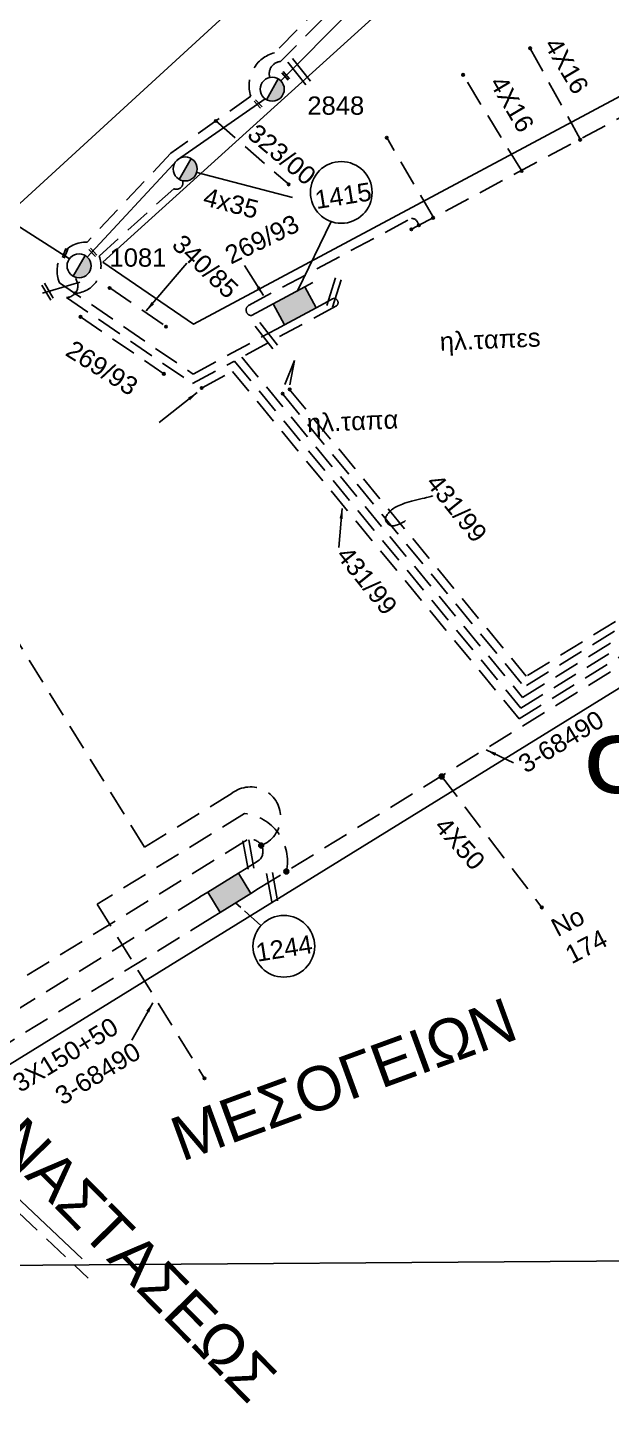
# Model space of a CAD drawing. Header units: millimetres. Extents: x 771 to 3391, y 686 to 1835.
# Drawn here: x 1488.3 to 1545.8, y 739.3 to 874.5 of the extents above; entities that cross this region are included whole.
import ezdxf

# ---------------------------------------------------------------- set-up
doc = ezdxf.new("R2010")
doc.units = ezdxf.units.MM
doc.linetypes.add('DASHED', pattern=[19.05, 12.7, -6.35])
for name, color, linetype in [('Link Box 4 Διευθύνσεων', 7, 'Continuous'), ('Άγνωστα', 7, 'Continuous'), ('Γυμνά εναέρια ΧΤ (3Φ)   4x35CU', 7, 'Continuous'), ('Εναέρια παροχή ΧΤ 4x16', 7, 'SYN_LINE'), ('Επιγραφές - Σχήματα', 7, 'Continuous'), ('Καλώδια ΧΤ   3x150+50CU', 7, 'DASHED'), ('Καλώδια ΧΤ   3x150AL+50CU', 7, 'DASHED'), ('Μηχανική τομή', 7, 'Continuous'), ('Στύλος ΦΜ', 7, 'Continuous'), ('Στύλος ΦΜ @ 1', 7, 'Continuous'), ('Συνδέσεις', 7, 'Continuous'), ('Συνεστραμμένα ΧΤ   3x70+54.6+25 AL', 7, 'SYN_LINE'), ('Τομή', 7, 'Continuous'), ('Υπόβαθρο ΔΕΗ', 7, 'Continuous'), ('Υπόγεια καλώδια Παροχών ΧΤ   4x16AL', 7, 'DASHED'), ('Υπόγεια καλώδια Παροχών ΧΤ   4x50AL', 7, 'DASHED')]:
    doc.layers.add(name, color=color, linetype=linetype)
doc.styles.add('arial', font='arial.ttf')
doc.styles.get("Standard").update_dxf_attribs({"font": 'arial.ttf'})
doc.linetypes.add('SYN_LINE', pattern='A,0.5,-0.0001,["/\\/\\/\\/",Standard,S=0.1,R=0,X=0,Y=-0.05],-0.25', length=0.7501)
doc.dimstyles.new('ISO-25', dxfattribs={"dimtxt": 2.5, "dimasz": 2.5, "dimexe": 1.25, "dimexo": 0.625, "dimtad": 1, "dimtxsty": 'Standard', "dimcen": 2.5, "dimadec": 0, "dimazin": 0, "dimtfac": 1, "dimtmove": 0, "dimatfit": 3, "dimfxl": 1, "dimarcsym": 0})

# ---------------------------------------------------------------- blocks, each defined once
blk = doc.blocks.new('LINK BOX 4 ΑΝΑΧΩΡΗΣΕΩΝ')
at = {"layer": 'Link Box 4 Διευθύνσεων', "ltscale": 40}
blk.add_hatch(color=256, dxfattribs=at).paths.add_polyline_path([(-3.54, 0), (-3.54, -4.67), (3.54, -4.67), (3.54, 0)])
for p, q in [((-3.54, 0), (-5.33, 0)), ((5.33, 0), (3.54, 0)), ((-3.54, -4.67), (-5.33, -4.67)), ((5.33, -4.67), (3.54, -4.67))]:
    blk.add_line(p, q, dxfattribs=at)
blk.add_lwpolyline([(-3.54, -4.67), (-3.54, 0), (3.54, 0), (3.54, -4.67)], close=True, dxfattribs=at)
blk = doc.blocks.new('ΥΠΑΡΧΩΝ ΤΣΙΜΕΝΤΕΝΙΟΣ ΣΤΥΛΟΣ')
at = {"layer": 'Στύλος ΦΜ'}
blk.add_hatch(color=7, dxfattribs=at).paths.add_polyline_path([(-1.29, -2.28, 0.574793), (2.62, 0, 0.268822), (1.3, 2.27)])
at = {"layer": 'Στύλος ΦΜ', "color": 7}
blk.add_line((-1.29, -2.28), (1.3, 2.27), dxfattribs=at)
blk.add_circle((0, 0), 2.62, dxfattribs=at)
at = {"layer": 'Στύλος ΦΜ', "flags": 4}
for tag, p in [('ΑΡΙΘΜΟΣ', (-4.68, 8.05)), ('ΤΥΠΟΣ', (-4.91, 3.03))]:
    blk.add_attdef(tag, p, '', height=4, dxfattribs=at)
blk = doc.blocks.new('ΜΗΧΑΝΙΚΗ ΤΟΜΗ')
at = {"layer": 'Μηχανική τομή', "ltscale": 40}
for p, q in [((-1.89, 0.78), (1.89, 0.78)), ((1.89, 0), (-1.89, 0))]:
    blk.add_line(p, q, dxfattribs=at)
blk = doc.blocks.new('_ΣΥΝΔΕΣΗ')
at = {"layer": 'Συνδέσεις', "linetype": 'SYN_LINE', "ltscale": 40}
blk.add_hatch(color=256, dxfattribs=at).paths.add_polyline_path([(0.5, -0.01, 1), (-0.5, -0.01, 1)])
at = {"layer": 'Συνδέσεις'}
blk.add_circle((0, -0.01), 0.5, dxfattribs=at)
blk = doc.blocks.new('ΤΟΜΗ')
at = {"layer": 'Τομή', "ltscale": 40}
for p, q in [((-5.68, 0), (5.68, 0)), ((5.68, -2.33), (-5.68, -2.33))]:
    blk.add_line(p, q, dxfattribs=at)
blk = doc.blocks.new('τομή_')
at = {"layer": 'Επιγραφές - Σχήματα'}
for p, q in [((-1.29, -0.22), (0.13, 0.75)), ((-1.08, -0.46), (0.34, 0.51)), ((-0.66, 0.62), (-0.29, -0.37))]:
    blk.add_line(p, q, dxfattribs=at)

msp = doc.modelspace()

# ---------------------------------------------------------------- linework, layer by layer
at = {"layer": 'Άγνωστα', "color": 133, "linetype": 'DASHED', "ltscale": 0.2}
msp.add_lwpolyline([(1506.85993, 865.32058), (1514.09012, 859.02698)], dxfattribs=at)
at = {"layer": 'Άγνωστα', "color": 62, "linetype": 'DASHED', "ltscale": 0.2}
msp.add_lwpolyline([(1528.26839, 855.83496), (1523.66186, 863.68204)], dxfattribs=at)
at = {"layer": 'Άγνωστα'}
msp.add_lwpolyline([(1525.50797, 826.04255), (1525.40166, 825.95733), (1525.2809, 825.87778), (1525.14992, 825.80455), (1525.0129, 825.73831), (1524.87405, 825.67972), (1524.73757, 825.62943), (1524.60765, 825.58812), (1524.48851, 825.55645), (1524.38329, 825.53488), (1524.29106, 825.52312), (1524.20981, 825.52071), (1524.13757, 825.52715), (1524.07233, 825.54198), (1524.01211, 825.56471), (1523.95493, 825.59487), (1523.89878, 825.63198), (1523.84228, 825.67552), (1523.78642, 825.72486), (1523.73279, 825.77931), (1523.68298, 825.8382), (1523.63857, 825.90086), (1523.60115, 825.96661), (1523.57231, 826.03476), (1523.55363, 826.10466), (1523.54633, 826.17571), (1523.55009, 826.24781), (1523.56422, 826.32093), (1523.58803, 826.39504), (1523.62081, 826.47012), (1523.66188, 826.54616), (1523.71055, 826.62314), (1523.76611, 826.70103), (1523.82807, 826.77975), (1523.89668, 826.85898), (1523.97237, 826.93833), (1524.05558, 827.01742), (1524.14676, 827.09586), (1524.24633, 827.17326), (1524.35475, 827.24924), (1524.47244, 827.32342), (1524.59996, 827.39553), (1524.73837, 827.46586), (1524.88881, 827.53481), (1525.05244, 827.60279), (1525.23044, 827.6702), (1525.42395, 827.73746), (1525.63415, 827.80498), (1525.86219, 827.87315), (1526.10782, 827.94211), (1526.36516, 828.01091), (1526.62695, 828.0783), (1526.88588, 828.14305), (1527.13467, 828.20391), (1527.36605, 828.25967), (1527.57272, 828.30907), (1527.74741, 828.35089), (1527.88485, 828.38427), (1527.98793, 828.40988), (1528.06155, 828.42879), (1528.1106, 828.44205), (1528.14, 828.45072), (1528.15464, 828.45585), (1528.15943, 828.45852), (1528.15927, 828.45977), (1528.15825, 828.46049), (1528.15721, 828.46091), (1528.15617, 828.46108), (1528.15516, 828.46105), (1528.1542, 828.46088), (1528.15332, 828.46062), (1528.15253, 828.46031), (1528.15187, 828.46002), (1528.15135, 828.45979), (1528.15096, 828.45961), (1528.15068, 828.45948), (1528.15049, 828.4594), (1528.15038, 828.45935), (1528.15032, 828.45932), (1528.1503, 828.45931), (1528.1503, 828.45931)], dxfattribs=at)
at = {"layer": 'Γυμνά εναέρια ΧΤ (3Φ)   4x35CU', "color": 2, "linetype": 'SYN_LINE', "ltscale": 8}
msp.add_lwpolyline([(1504.98025, 860.26764), (1514.39616, 857.79994)], dxfattribs=at)
at = {"layer": 'Καλώδια ΧΤ   3x150+50CU', "color": 2, "linetype": 'DASHED', "ltscale": 0.2}
for points in [[(1493.02014, 848.37669, 0.514765539), (1495.38695, 852.02009), (1502.72741, 858.66244, 0.642185521), (1503.6014, 859.45003)], [(1492.83311, 850.05495, -0.706118592), (1492.19137, 847.97415), (1504.57855, 839.50723), (1508.6878, 841.72361), (1536.85419, 807.61548), (1571.88104, 829.17094), (1584.53319, 818.51136), (1586.77496, 819.74274), (1592.57016, 814.85493, 0.596362535), (1602.1581, 810.36224)]]:
    msp.add_lwpolyline(points, format="xyb", dxfattribs=at)
at = {"layer": 'Καλώδια ΧΤ   3x150+50CU', "color": 173, "linetype": 'DASHED', "ltscale": 0.2}
msp.add_lwpolyline([(1517.50673, 847.38917), (1518.33882, 847.83797, -0.864725201), (1518.7186, 847.13386), (1509.4056, 842.11077), (1537.02778, 808.66165), (1571.95425, 830.15534), (1584.62899, 819.47673), (1586.87104, 820.70826), (1593.36047, 815.23491, 0.612207691), (1601.46378, 810.94341)], format="xyb", dxfattribs=at)
at = {"layer": 'Καλώδια ΧΤ   3x150+50CU', "linetype": 'DASHED', "ltscale": 0.2}
for points in [[(1493.56154, 846.06858), (1501.74798, 840.47297)], [(1514.60458, 841.76367), (1513.50845, 839.04815)], [(1514.60458, 841.76367), (1514.14786, 839.39044)], [(1514.08694, 838.95466), (1537.39043, 810.73526)], [(1513.48385, 838.42859), (1537.19623, 809.70465)], [(1572.11771, 832.10978), (1537.39043, 810.73526)], [(1572.02782, 831.13944), (1537.20138, 809.70781)]]:
    msp.add_lwpolyline(points, dxfattribs=at)
at = {"layer": 'Καλώδια ΧΤ   3x150+50CU', "color": 85, "linetype": 'DASHED', "ltscale": 0.2}
msp.add_lwpolyline([(1505.51152, 839.10149), (1508.4893, 840.7076), (1536.6806, 806.5693), (1571.80783, 828.18653), (1584.43739, 817.54599), (1586.67888, 818.77722), (1591.80075, 814.45731, 0.588389048), (1602.78699, 809.83582)], format="xyb", dxfattribs=at)
at = {"layer": 'Καλώδια ΧΤ   3x150+50CU', "color": 1, "linetype": 'DASHED', "ltscale": 0.2}
for points in [[(1511.06391, 789.8655), (1577.15439, 830.53745, 0.562564378), (1577.50461, 830.38528)], [(1513.79401, 791.54559, 0.444556445), (1509.68487, 797.25117), (1495.21004, 788.34153), (1505.75232, 771.21426)]]:
    msp.add_lwpolyline(points, format="xyb", dxfattribs=at)
at = {"layer": 'Καλώδια ΧΤ   3x150+50CU', "color": 30, "linetype": 'DASHED', "ltscale": 0.2}
for points in [[(1511.32487, 794.11294, 1.15539876), (1508.45528, 799.24878), (1499.83835, 793.94483), (1479.88947, 826.3083), (1373.6748, 748.51829)], [(1509.83567, 791.85019), (1511.12148, 792.64593, 0.785078966), (1509.94805, 794.65872), (1473.37166, 772.14499), (1471.38864, 770.92439), (1446.14355, 753.65912)]]:
    msp.add_lwpolyline(points, format="xyb", dxfattribs=at)
at = {"layer": 'Καλώδια ΧΤ   3x150+50CU', "color": 173, "linetype": 'DASHED', "ltscale": 0.2}
msp.add_lwpolyline([(1505.30474, 789.04619), (1474.60124, 770.14738), (1474.14477, 767.1257), (1451.59792, 751.70577)], dxfattribs=at)
at = {"layer": 'Καλώδια ΧΤ   3x150+50CU', "color": 85, "linetype": 'DASHED', "ltscale": 0.2}
msp.add_lwpolyline([(1506.53298, 787.06149), (1476.36076, 768.4897), (1494.31973, 751.57017)], dxfattribs=at)
at = {"layer": 'Καλώδια ΧΤ   3x150AL+50CU', "color": 133, "linetype": 'DASHED', "ltscale": 0.2}
msp.add_lwpolyline([(1622.08065, 926.25643), (1618.20832, 920.9899), (1601.09268, 931.76495), (1592.56868, 939.47709), (1588.13445, 934.57607), (1586.20655, 936.16608), (1583.63522, 933.8393, 0.590204024), (1577.93337, 932.71786), (1560.37022, 917.24208), (1540.59584, 899.12818), (1525.61862, 885.09476), (1512.61524, 872.01975, 0.432616603), (1510.29344, 867.77406), (1502.42497, 862.15148), (1494.21023, 853.40387, 0.562470654), (1491.50123, 849.4149), (1504.62768, 840.44268), (1512.817, 844.8597)], format="xyb", dxfattribs=at)
at = {"layer": 'Καλώδια ΧΤ   3x150AL+50CU', "color": 151, "linetype": 'DASHED', "ltscale": 0.2}
msp.add_lwpolyline([(1623.06561, 925.51852), (1618.60344, 919.56246), (1618.60344, 919.56246), (1600.56126, 930.9208), (1593.17089, 937.60728), (1588.46363, 932.40449), (1585.79723, 934.44219), (1583.55924, 932.41705, 0.558161575), (1578.65766, 931.94395), (1561.08044, 916.45578), (1541.67801, 898.68259), (1525.52985, 883.55202), (1513.20552, 871.15979, 0.480178176), (1512.16907, 869.59231)], format="xyb", dxfattribs=at)
at = {"layer": 'Καλώδια ΧΤ   3x150AL+50CU', "color": 62, "linetype": 'DASHED', "ltscale": 0.2}
for points in [[(1526.09715, 854.6744), (1547.71396, 866.22893, 0.89972424), (1550.52099, 867.08188)], [(1511.70901, 846.91396), (1510.36611, 846.18964, -0.717825438), (1510.07084, 847.18637), (1526.10436, 855.75654, -0.396730483), (1526.78715, 855.04321)]]:
    msp.add_lwpolyline(points, format="xyb", dxfattribs=at)
at = {"layer": 'Καλώδια ΧΤ   3x150AL+50CU', "linetype": 'DASHED', "ltscale": 0.2}
msp.add_lwpolyline([(1496.42618, 848.90382), (1501.97385, 845.10759)], dxfattribs=at)
at = {"layer": 'Συνεστραμμένα ΧΤ   3x70+54.6+25 AL', "color": 30, "linetype": 'SYN_LINE', "ltscale": 20}
msp.add_lwpolyline([(1588.86902, 945.40614), (1580.34537, 931.61519), (1561.70897, 915.19372), (1542.21727, 897.33876), (1526.58287, 882.68957), (1513.24155, 869.27476)], dxfattribs=at)
at = {"layer": 'Συνεστραμμένα ΧΤ   3x70+54.6+25 AL', "color": 151, "ltscale": 20}
msp.add_lwpolyline([(1461.79194, 871.36642), (1492.46797, 851.78077)], dxfattribs=at)
at = {"layer": 'Συνεστραμμένα ΧΤ   3x70+54.6+25 AL', "color": 151, "linetype": 'SYN_LINE', "ltscale": 8}
msp.add_lwpolyline([(1511.71881, 867.48679), (1503.10544, 861.51312), (1494.22461, 851.93399)], dxfattribs=at)
at = {"layer": 'Υπόβαθρο ΔΕΗ'}
for points in [[(887.18759, 748.25165), (2875.29445, 763.38266), (2895.53155, 1762.67838)], [(1472.39621, 866.93691), (1560.79673, 952.12336), (1577.27315, 939.42125), (1487.19945, 856.84038), (1472.39621, 866.93691)], [(1495.75881, 851.43859), (1585.76656, 932.88624), (1619.24987, 907.29786), (1618.26229, 906.07647), (1504.65455, 845.3513), (1495.75881, 851.43859)], [(1518.21717, 855.42287), (1514.88981, 848.62956)], [(1490.84354, 848.69601), (1493.4867, 849.47837)], [(1587.55016, 753.16465), (1616.92825, 786.37157), (1570.25218, 824.21065), (1478.63768, 767.69913), (1478.63768, 767.69913), (1478.63768, 767.69913), (1493.71979, 753.48995)], [(1508.79845, 788.4635), (1509.32245, 787.99258)], [(1509.68316, 787.66842), (1511.2906, 786.22385)]]:
    msp.add_lwpolyline(points, dxfattribs=at)
for centre in [(1519.19497, 858.2945), (1513.54689, 784.19616)]:
    msp.add_circle(centre, 3.03354, dxfattribs=at)
at = {"layer": 'Υπόγεια καλώδια Παροχών ΧΤ   4x16AL', "color": 62, "linetype": 'DASHED', "ltscale": 0.2}
for points in [[(1542.68279, 863.53969), (1537.73777, 872.50922)], [(1536.90555, 860.45167), (1531.15099, 869.86094)]]:
    msp.add_lwpolyline(points, dxfattribs=at)
at = {"layer": 'Υπόγεια καλώδια Παροχών ΧΤ   4x50AL', "color": 1, "linetype": 'DASHED', "ltscale": 0.2}
msp.add_lwpolyline([(1529.03517, 800.92498), (1538.91449, 788.01788)], dxfattribs=at)

# ---------------------------------------------------------------- block references
at = {"layer": 'Link Box 4 Διευθύνσεων'}
for p, xscale, yscale, zscale, rotation in [((1514.05388, 848.17869), 0.4999999999999999, 0.4999999999999999, 0.4999999999999999, 28.34082713993143), ((1507.5702, 790.44819), 0.5, 0.5, 0.5, 31.75162476330278)]:
    msp.add_blockref('LINK BOX 4 ΑΝΑΧΩΡΗΣΕΩΝ', p, dxfattribs=dict(at, xscale=xscale, yscale=yscale, zscale=zscale, rotation=rotation))
at = {"layer": 'Επιγραφές - Σχήματα', "rotation": 86.15407450427979}
msp.add_blockref('τομή_', (1490.49662, 849.01417), dxfattribs=at)
at = {"layer": 'Μηχανική τομή'}
for p, xscale, yscale, zscale, rotation in [((1513.65662, 869.69211), 0.2500000000001928, 0.2500000000001928, 0.2500000000001928, 312.6268794242704), ((1510.94016, 866.91454), 0.2500000000001928, 0.2500000000001928, 0.2500000000001928, 312.6268794242704), ((1492.1345, 852.27007), 0.249999999999919, 0.249999999999919, 0.249999999999919, 68.45138536945211), ((1494.70373, 852.33615), 0.2500000000001928, 0.2500000000001928, 0.2500000000001928, 312.6268794242704)]:
    msp.add_blockref('ΜΗΧΑΝΙΚΗ ΤΟΜΗ', p, dxfattribs=dict(at, xscale=xscale, yscale=yscale, zscale=zscale, rotation=rotation))
at = {"layer": 'Στύλος ΦΜ @ 1', "ltscale": 40}
ref = msp.add_blockref('ΥΠΑΡΧΩΝ ΤΣΙΜΕΝΤΕΝΙΟΣ ΣΤΥΛΟΣ', (1512.41103, 868.43966), dxfattribs=dict(at, xscale=0.4499999999998181, yscale=0.4499999999998181, zscale=0.4499999999998181))
ref.add_attrib('ΤΥΠΟΣ', '2848', (1515.85815, 865.93094), dxfattribs={"layer": 'Στύλος ΦΜ', "height": 1.8, "flags": 4})
at = {"layer": 'Στύλος ΦΜ @ 1', "ltscale": 40, "xscale": 0.4499999999998181, "yscale": 0.4499999999998181, "zscale": 0.4499999999998181}
msp.add_blockref('ΥΠΑΡΧΩΝ ΤΣΙΜΕΝΤΕΝΙΟΣ ΣΤΥΛΟΣ', (1503.85068, 860.60111), dxfattribs=at)
at = {"layer": 'Στύλος ΦΜ @ 1', "ltscale": 40}
ref = msp.add_blockref('ΥΠΑΡΧΩΝ ΤΣΙΜΕΝΤΕΝΙΟΣ ΣΤΥΛΟΣ', (1493.41414, 851.07942), dxfattribs=dict(at, xscale=0.4499999999998181, yscale=0.4499999999998181, zscale=0.4499999999998181))
ref.add_attrib('ΤΥΠΟΣ', '1081', (1496.40668, 850.99526), dxfattribs={"layer": 'Στύλος ΦΜ', "height": 1.8, "flags": 4})
at = {"layer": 'Συνδέσεις'}
for p, xscale, yscale, zscale in [((1537.76844, 872.46958), 0.25, 0.25, 0.25), ((1531.17286, 869.85194), 0.25, 0.25, 0.25), ((1506.85993, 865.32058), 0.25, 0.25, 0.25), ((1523.66662, 863.67496), 0.25, 0.25, 0.25), ((1542.67785, 863.4761), 0.25, 0.25, 0.25), ((1536.9335, 860.41774), 0.25, 0.25, 0.25), ((1514.02177, 859.08647), 0.25, 0.25, 0.25), ((1526.08673, 854.67369), 0.25, 0.25, 0.25), ((1526.82343, 855.06481), 0.25, 0.25, 0.25), ((1528.22199, 855.79765), 0.25, 0.25, 0.25), ((1493.00972, 848.37598), 0.25, 0.25, 0.25), ((1496.41576, 848.90311), 0.25, 0.25, 0.25), ((1493.56154, 846.06858), 0.25, 0.25, 0.25), ((1501.96343, 845.10688), 0.25, 0.25, 0.25), ((1501.74798, 840.47297), 0.25, 0.25, 0.25), ((1505.46274, 839.07519), 0.25, 0.25, 0.25), ((1513.42766, 838.51221), 0.25, 0.25, 0.25), ((1514.12763, 838.93787), 0.25, 0.25, 0.25), ((1529.06314, 800.88844), 0.4777242751394019, 0.4777242751394019, 0.4777242751394019), ((1511.32487, 794.11294), 0.4777242751394019, 0.4777242751394019, 0.4777242751394019), ((1513.79401, 791.54559), 0.4777242751394019, 0.4777242751394019, 0.4777242751394019), ((1538.91449, 788.01788), 0.25, 0.25, 0.25), ((1505.75232, 771.21426), 0.25, 0.25, 0.25)]:
    msp.add_blockref('_ΣΥΝΔΕΣΗ', p, dxfattribs=dict(at, xscale=xscale, yscale=yscale, zscale=zscale))
at = {"layer": 'Τομή'}
for p, xscale, yscale, zscale, rotation in [((1515.29042, 870.34604), 0.2499999999999669, 0.2499999999999669, 0.2499999999999669, 308.1680509152084), ((1518.19511, 848.5316), 0.2499999999999669, 0.2499999999999669, 0.2499999999999669, 72.80740789704603), ((1512.06163, 844.40952), 0.2499999999999669, 0.2499999999999669, 0.2499999999999669, 308.1680509152084), ((1510.34805, 793.27727), 0.2499999999998873, 0.2499999999998873, 0.2499999999998873, 280.3204875185579), ((1512.68611, 790.05424), 0.2499999999998873, 0.2499999999998873, 0.2499999999998873, 280.3204875185579)]:
    msp.add_blockref('ΤΟΜΗ', p, dxfattribs=dict(at, xscale=xscale, yscale=yscale, zscale=zscale, rotation=rotation))

# ---------------------------------------------------------------- texts
at = {"ltscale": 40, "char_height": 4, "attachment_point": 1, "style": 'arial'}
for s, insert, width, rotation in [('{\\H1.083x;MEΣOΓEIΩN}', (1502.01897, 767.07034), 67.4273804, 20.0890911), ('{\\H1.083x;ΑΝΑΣΤΑΣΕΩΣ}', (1485.18164, 770.62669), 64.8866414, 314.4853265)]:
    msp.add_mtext(s, dxfattribs=dict(at, insert=insert, width=width, rotation=rotation))
at = {"layer": 'Άγνωστα', "color": 7, "char_height": 1.8, "attachment_point": 1}
for s, gutter_width, insert, rotation in [('1415', 12.5, (1516.4751, 858.43476), 9.0165632), ('431/99', 1.66736, (1528.8445, 830.83948), 308.8274478), ('431/99', 1.66736, (1520.01639, 823.7092), 308.8274478), ('3-68490', 1.79318, (1536.39242, 802.68106), 31.3920035), ('4X50', 12.5, (1529.59738, 797.10586), 311.4810139), ('1244', 12.5, (1510.66967, 784.44936), 9.0165632), ('3X150+50', 12.5, (1486.67233, 771.30021), 31.3920035), ('3-68490', 1.79318, (1490.8424, 770.06136), 31.3920035)]:
    msp.add_mtext_dynamic_manual_height_columns(s, width=1.8, gutter_width=gutter_width, heights=[0.04535], dxfattribs=dict(at, insert=insert, rotation=rotation))
at = {"layer": 'Άγνωστα', "color": 7}
note = msp.add_mtext_dynamic_manual_height_columns('ηλ.ταπεs^J', width=1.8, gutter_width=12.5, heights=[0.04535, 0], dxfattribs=dict(at, insert=(1514.5521, 843.93179), char_height=1.8, attachment_point=1, rotation=2.4309439))
for column, words in zip(note.columns.linked_columns, ['\\P\\P']):
    column.text = words
note = msp.add_mtext_dynamic_manual_height_columns('ηλ.ταπα\\P', width=1.8, gutter_width=12.5, heights=[0.04535, 0], dxfattribs=dict(at, insert=(1501.48968, 835.91334), char_height=1.8, attachment_point=1, rotation=2.4309439))
for column, words in zip(note.columns.linked_columns, ['\\P']):
    column.text = words
note = msp.add_mtext_dynamic_manual_height_columns('No ', width=1.8, gutter_width=1.79318, heights=[0.04535, 0], dxfattribs=dict(at, insert=(1536.43342, 785.0168), char_height=1.8, attachment_point=1, rotation=27.430199))
for column, words in zip(note.columns.linked_columns, ['174']):
    column.text = words
at = {"layer": 'Εναέρια παροχή ΧΤ 4x16', "color": 7, "char_height": 1.8, "attachment_point": 1}
for s, insert, rotation in [('4X16', (1540.6377, 873.74105), 300.6480274), ('4X16', (1535.26719, 869.9724), 300.6480274), ('323/00', (1510.97404, 865.17933), 320.3324783), ('4x35', (1505.95297, 858.81124), 345.2420837), ('269/93', (1507.55104, 852.80961), 26.2387563), ('340/85', (1503.66152, 854.3215), 316.5848303), ('269/93', (1492.91232, 843.87338), 327.6179779)]:
    msp.add_mtext_dynamic_manual_height_columns(s, width=1.8, gutter_width=12.5, heights=[0.04535], dxfattribs=dict(at, insert=insert, rotation=rotation))
at = {"layer": 'Υπόβαθρο ΔΕΗ', "insert": (1542.84569, 806.60326), "char_height": 8, "attachment_point": 1}
msp.add_mtext_dynamic_manual_height_columns('Φ{\\H1.0833x;Π}-75', width=84.657329, gutter_width=12.5, heights=[0], dxfattribs=at)

# ---------------------------------------------------------------- leaders
at = {"layer": 'Επιγραφές - Σχήματα', "ltscale": 40}
for points in [[(1500.00893, 846.64473), (1504.01311, 851.32737)], [(1511.54051, 848.15368), (1509.68767, 851.11097)], [(1505.01101, 838.61566), (1501.2873, 835.67186)], [(1519.27758, 827.23702), (1518.9393, 823.39238)], [(1533.45316, 803.50032), (1536.13035, 802.21861)], [(1500.65569, 778.64472), (1498.58947, 774.97543)]]:
    msp.add_leader(points, dimstyle='ISO-25', override={"dimasz": 1, "dimtad": 0}, dxfattribs=at)

doc.saveas('drawing.dxf')
